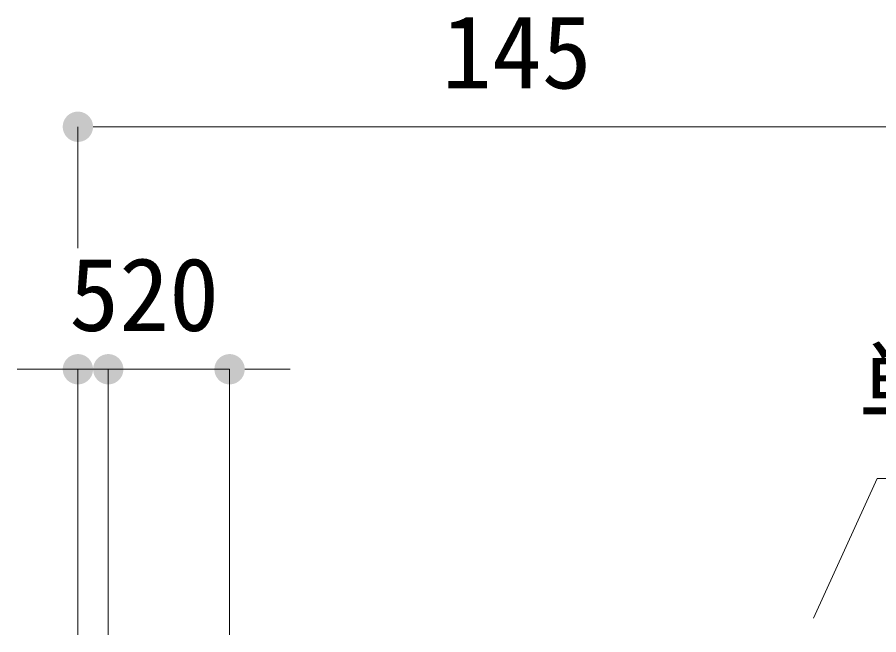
# Model space of a CAD drawing. Units: millimetres, scale not verified. Extents: x -4603 to 4686, y -14667 to 14758.
# Drawn here: x -4102.4 to -3960.4, y -1653.1 to -1551.3 of the extents above; entities that cross this region are included whole.
import ezdxf
from ezdxf.enums import TextEntityAlignment as Align

# ---------------------------------------------------------------- set-up
doc = ezdxf.new("R2010")
doc.units = ezdxf.units.MM
doc.header["$LTSCALE"] = 6.6
for name, color, linetype, lineweight in [('0-3_0-A11-寸法_詳細', 5, 'Continuous', 9), ('0-4_0', 7, 'Continuous', 9), ('0-5_A-B03-文字_書込_小', 7, 'Continuous', 9)]:
    doc.layers.add(name, color=color, linetype=linetype, lineweight=lineweight)
doc.styles.add('ＭＳ ゴシック', font='')
doc.styles.get('ＭＳ ゴシック').set_extended_font_data('MS Gothic')

# ---------------------------------------------------------------- blocks, each defined once
blk = doc.blocks.new('_Dot')
at = {"layer": '0-4_0'}
blk.add_line((-25, 0), (-50, 0), dxfattribs=at)
for points in [[(0, 0), (-21.91, 12.04), (-20.23, 14.69)], [(0, 0), (-20.23, 14.69), (-18.22, 17.11)], [(0, 0), (-18.22, 17.11), (-15.94, 19.26)], [(0, 0), (-15.94, 19.26), (-13.4, 21.11)], [(0, 0), (-13.4, 21.11), (-10.64, 22.62)], [(0, 0), (-10.64, 22.62), (-7.73, 23.78)], [(0, 0), (-7.73, 23.78), (-4.68, 24.56)], [(0, 0), (-4.68, 24.56), (-1.57, 24.95)], [(0, 0), (-1.57, 24.95), (1.57, 24.95)], [(0, 0), (1.57, 24.95), (4.68, 24.56)], [(0, 0), (4.68, 24.56), (7.73, 23.78)], [(0, 0), (7.73, 23.78), (10.64, 22.62)], [(0, 0), (10.64, 22.62), (13.4, 21.11)], [(0, 0), (13.4, 21.11), (15.94, 19.26)], [(0, 0), (15.94, 19.26), (18.22, 17.11)], [(0, 0), (18.22, 17.11), (20.23, 14.69)], [(0, 0), (20.23, 14.69), (21.91, 12.04)], [(0, 0), (-25, 0), (-24.8, 3.13)], [(0, 0), (-24.8, -3.13), (-25, 0)], [(0, 0), (-24.8, 3.13), (-24.21, 6.22)], [(0, 0), (-24.21, -6.22), (-24.8, -3.13)], [(0, 0), (-24.21, 6.22), (-23.24, 9.2)], [(0, 0), (-23.24, -9.2), (-24.21, -6.22)], [(0, 0), (-23.24, 9.2), (-21.91, 12.04)], [(0, 0), (-21.91, -12.04), (-23.24, -9.2)], [(0, 0), (-20.23, -14.69), (-21.91, -12.04)], [(0, 0), (-18.22, -17.11), (-20.23, -14.69)], [(0, 0), (-15.94, -19.26), (-18.22, -17.11)], [(0, 0), (-13.4, -21.11), (-15.94, -19.26)], [(0, 0), (-10.64, -22.62), (-13.4, -21.11)], [(0, 0), (-7.73, -23.78), (-10.64, -22.62)], [(0, 0), (-4.68, -24.56), (-7.73, -23.78)], [(0, 0), (-1.57, -24.95), (-4.68, -24.56)], [(0, 0), (1.57, -24.95), (-1.57, -24.95)], [(0, 0), (21.91, 12.04), (23.24, 9.2)], [(0, 0), (23.24, 9.2), (24.21, 6.22)], [(0, 0), (24.21, 6.22), (24.8, 3.13)], [(0, 0), (24.8, 3.13), (25, 0)], [(0, 0), (4.68, -24.56), (1.57, -24.95)], [(0, 0), (7.73, -23.78), (4.68, -24.56)], [(0, 0), (10.64, -22.62), (7.73, -23.78)], [(0, 0), (13.4, -21.11), (10.64, -22.62)], [(0, 0), (15.94, -19.26), (13.4, -21.11)], [(0, 0), (18.22, -17.11), (15.94, -19.26)], [(0, 0), (20.23, -14.69), (18.22, -17.11)], [(0, 0), (21.91, -12.04), (20.23, -14.69)], [(0, 0), (23.24, -9.2), (21.91, -12.04)], [(0, 0), (24.21, -6.22), (23.24, -9.2)], [(0, 0), (24.8, -3.13), (24.21, -6.22)], [(0, 0), (25, 0), (24.8, -3.13)]]:
    blk.add_solid(points, dxfattribs=at)

msp = doc.modelspace()

# ---------------------------------------------------------------- linework, layer by layer
at = {"layer": '0-3_0-A11-寸法_詳細'}
for p, q in [((-4092.378, -1589.344), (-4092.378, -1569.344)), ((-3952.378, -1569.344), (-4087.378, -1569.344)), ((-4097.378, -1609.344), (-4102.378, -1609.344)), ((-4092.378, -1609.344), (-4097.378, -1609.344)), ((-4092.378, -1653.146), (-4092.378, -1609.344)), ((-4087.378, -1609.344), (-4092.378, -1609.344)), ((-4087.378, -1653.146), (-4087.378, -1609.344)), ((-4087.378, -1653.146), (-4087.378, -1609.344)), ((-4067.378, -1609.344), (-4087.378, -1609.344)), ((-4082.378, -1609.344), (-4077.378, -1609.344)), ((-4067.378, -1653.146), (-4067.378, -1609.344)), ((-4062.378, -1609.344), (-4057.378, -1609.344))]:
    msp.add_line(p, q, dxfattribs=at)
at = {"layer": '0-5_A-B03-文字_書込_小'}
msp.add_lwpolyline([(-3815.76, -1627.357), (-3960.631, -1627.357), (-3971.11, -1650.391)], dxfattribs=at)

# ---------------------------------------------------------------- block references
at = {"layer": '0-3_0-A11-寸法_詳細', "xscale": 0.1, "yscale": 0.1, "rotation": 180}
for p in [(-4092.378, -1569.344), (-4087.378, -1609.344), (-4067.378, -1609.344)]:
    msp.add_blockref('_Dot', p, dxfattribs=at)
at = {"layer": '0-3_0-A11-寸法_詳細', "xscale": 0.1, "yscale": 0.1}
for p in [(-4092.378, -1609.344), (-4087.378, -1609.344)]:
    msp.add_blockref('_Dot', p, dxfattribs=at)

# ---------------------------------------------------------------- texts
at = {"layer": '0-3_0-A11-寸法_詳細', "style": 'ＭＳ ゴシック'}
for s, p in [('145', (-4032.383, -1566.659)), ('5', (-4093.811, -1606.659)), ('20', (-4085.567, -1606.659))]:
    msp.add_text(s, height=12.1, dxfattribs=at).set_placement(p, align=Align.BOTTOM_LEFT)
at = {"layer": '0-5_A-B03-文字_書込_小', "style": 'ＭＳ ゴシック'}
msp.add_text('単層再生木\u3000145x30', height=12.1, dxfattribs=at).set_placement((-3963.828, -1622.071), align=Align.BOTTOM_LEFT)

doc.saveas('drawing.dxf')
